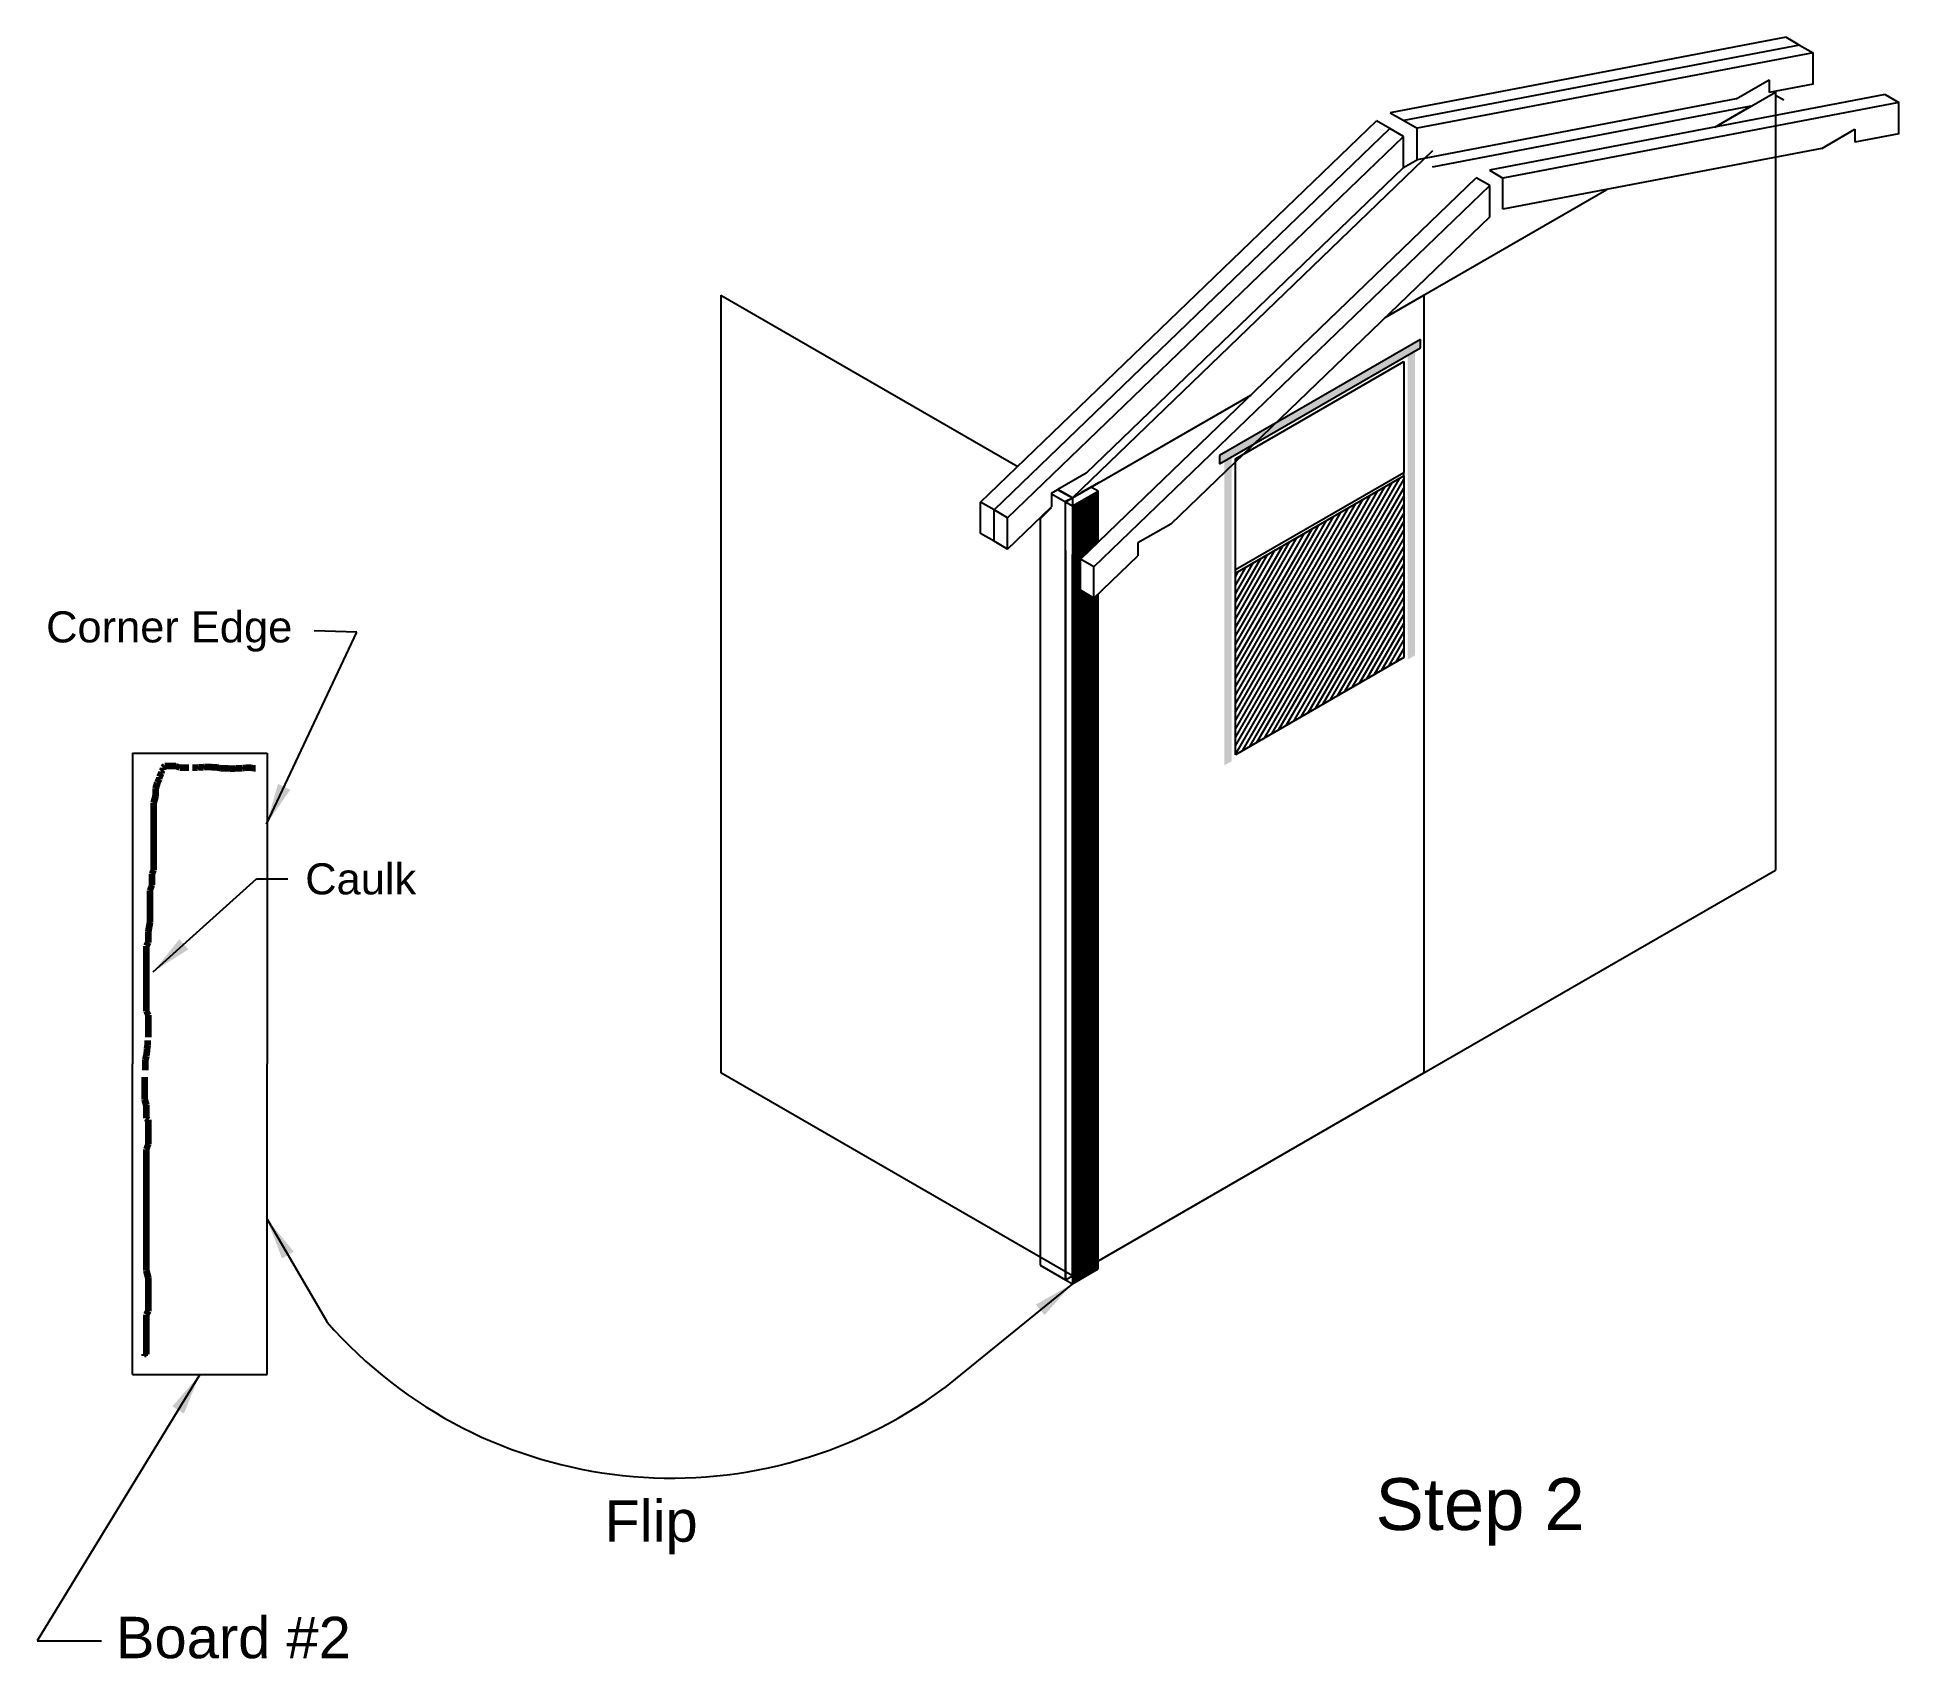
# Model space of a CAD drawing. Header units: inches. Extents: x -99 to 81, y -37 to 119.
import ezdxf

# ---------------------------------------------------------------- set-up
doc = ezdxf.new("R2010")
doc.units = ezdxf.units.IN
doc.header["$MEASUREMENT"] = 0
for name, color, linetype, lineweight, true_color in [('Building', 7, 'Continuous', 25, 0x000000), ('Corners_2', 7, 'Continuous', 25, 0x000000), ('Roof_Framing', 7, 'Continuous', 25, 0x000000)]:
    doc.layers.add(name, color=color, linetype=linetype, lineweight=lineweight, true_color=true_color)
doc.styles.get("Standard").update_dxf_attribs({"font": ''})
doc.styles.add('textstyle11', font='')
doc.styles.add('textstyle13', font='')
doc.styles.add('textstyle14', font='')
doc.styles.add('textstyle16', font='')
doc.styles.add('textstyle2', font='')
doc.styles.get('Standard').set_extended_font_data('txt')
doc.styles.get('textstyle11').set_extended_font_data('Liberation Sans')
doc.styles.get('textstyle13').set_extended_font_data('Liberation Sans')
doc.styles.get('textstyle14').set_extended_font_data('Liberation Sans')
doc.styles.get('textstyle16').set_extended_font_data('Liberation Sans')
doc.styles.get('textstyle2').set_extended_font_data('Liberation Sans')
doc.dimstyles.get("Standard").update_dxf_attribs({"dimtxt": 0.125, "dimasz": 4, "dimexe": 0.0625, "dimexo": 0.03125, "dimgap": 0.03125, "dimtad": 1, "dimtxsty": 'Standard', "dimcen": 2.5, "dimadec": 0, "dimazin": 0, "dimtfac": 1, "dimtmove": 0, "dimatfit": 3, "dimfxl": 1, "dimarcsym": 0})

msp = doc.modelspace()

# ---------------------------------------------------------------- hatches: boundary and pattern name
at = {"layer": 'Building'}
for points in [[(34.33, 89.96), (14.95, 78.75), (14.95, 77.93), (34.33, 89.14)], [(33.8, 59.44), (33.09, 59.03), (33.09, 88.42), (33.8, 88.83)], [(16.12, 49.23), (15.41, 48.83), (15.41, 78.22), (16.12, 78.63)]]:
    msp.add_hatch(color=256, dxfattribs=at).paths.add_polyline_path(points)
at = {"layer": 'Corners_2'}
h = msp.add_hatch(dxfattribs=at)
h.set_pattern_fill('ACAD_ISO02W100', color=256, scale=0.15, angle=315, style=0)
h.set_pattern_definition([(45, (0, 0), (-0.08838835, 0.08838835), [])])
h.paths.add_polyline_path([(2.82, 64.98), (3.22, 65.36), (3.22, 0.21), (0.74, -1.22), (0.74, 73.88), (3.22, 75.3), (3.22, 70.38), (1.52, 68.75), (1.52, 65.73)])

# ---------------------------------------------------------------- linework, layer by layer
at = {"layer": 'Building'}
for p, q in [((68.62, 113.84), (68.62, 38.72)), ((68.62, 113.84), (68.62, 38.72)), ((66.24, 112.47), (35.46, 106.59)), ((62.74, 110.44), (66.24, 112.47)), ((30.95, 92.09), (52.33, 104.43)), ((-33.2, 94.23), (-4.54, 77.69)), ((-33.2, 94.23), (-33.2, 19.13)), ((30.94, 92.08), (34.68, 94.24)), ((34.68, 94.24), (34.68, 19.13)), ((34.68, 94.24), (34.68, 19.13)), ((34.33, 89.96), (14.95, 78.75)), ((34.33, 89.14), (34.33, 89.96)), ((14.95, 77.93), (34.33, 89.14)), ((16.47, 78.42), (32.74, 87.81)), ((32.74, 87.81), (32.74, 77.12)), ((0.74, 74.65), (17.94, 84.58)), ((3.31, 76.13), (17.95, 84.58)), ((14.95, 78.75), (14.95, 77.93)), ((16.47, 67.4), (16.47, 78.42)), ((3.31, 76.13), (1.63, 75.16)), ((16.47, 67.73), (32.74, 77.12)), ((16.47, 67.4), (32.74, 76.79)), ((16.47, 49.88), (31.64, 76.16)), ((16.47, 50.7), (30.94, 75.75)), ((17.15, 50.24), (32.35, 76.57)), ((17.86, 50.64), (32.74, 76.42)), ((18.56, 51.05), (32.74, 75.6)), ((32.74, 77.12), (32.74, 77.12)), ((32.74, 76.79), (32.74, 77.12)), ((32.74, 77.12), (32.74, 77.12)), ((32.74, 76.79), (32.74, 59.24)), ((0.74, 74.65), (0.74, -0.47)), ((16.47, 51.52), (30.23, 75.34)), ((16.47, 52.33), (29.52, 74.93)), ((16.47, 53.15), (28.82, 74.53)), ((16.47, 53.97), (28.11, 74.12)), ((16.47, 54.78), (27.4, 73.71)), ((19.27, 51.46), (32.74, 74.79)), ((19.98, 51.87), (32.74, 73.97)), ((16.47, 55.6), (26.69, 73.3)), ((16.47, 56.42), (25.99, 72.89)), ((16.47, 57.23), (25.28, 72.48)), ((16.47, 58.05), (24.57, 72.08)), ((20.68, 52.28), (32.74, 73.15)), ((21.39, 52.68), (32.74, 72.34)), ((16.47, 58.86), (23.87, 71.67)), ((16.47, 59.68), (23.16, 71.26)), ((16.47, 60.5), (22.45, 70.85)), ((16.47, 61.31), (21.74, 70.44)), ((22.1, 53.09), (32.74, 71.52)), ((22.81, 53.5), (32.74, 70.7)), ((16.47, 62.13), (21.04, 70.03)), ((16.47, 62.95), (20.33, 69.63)), ((16.47, 63.76), (19.62, 69.22)), ((16.47, 64.58), (18.92, 68.81)), ((16.47, 65.4), (18.21, 68.4)), ((23.51, 53.91), (32.74, 69.89)), ((24.22, 54.32), (32.74, 69.07)), ((16.47, 66.21), (17.5, 67.99)), ((16.47, 67.03), (16.79, 67.59)), ((16.47, 67.4), (16.47, 67.4)), ((16.47, 49.85), (16.47, 67.4)), ((16.47, 67.4), (16.47, 67.4)), ((24.93, 54.73), (32.74, 68.25)), ((25.63, 55.13), (32.74, 67.44)), ((26.34, 55.54), (32.74, 66.62)), ((27.05, 55.95), (32.74, 65.8)), ((27.75, 56.36), (32.74, 64.99)), ((28.46, 56.77), (32.74, 64.17)), ((29.17, 57.18), (32.74, 63.36)), ((29.88, 57.58), (32.74, 62.54)), ((30.58, 57.99), (32.74, 61.72)), ((31.29, 58.4), (32.74, 60.91)), ((32, 58.81), (32.74, 60.09)), ((32.74, 59.24), (16.47, 49.85)), ((32.7, 59.22), (32.74, 59.27)), ((34.68, 19.13), (68.62, 38.72)), ((34.68, 19.13), (68.62, 38.72)), ((0.74, -0.47), (-33.2, 19.13)), ((0.74, -0.47), (-33.2, 19.13)), ((0.74, -0.47), (34.68, 19.13)), ((0.74, -0.47), (34.68, 19.13)), ((0.09, -0.84), (0.74, -1.22))]:
    msp.add_line(p, q, dxfattribs=at)
at = {"layer": 'Corners_2'}
for p, q in [((62.74, 110.44), (68.62, 113.84)), ((0.74, 74.65), (17.95, 84.58)), ((3.22, 75.3), (2.65, 75.63)), ((-2.38, 72.64), (-1.27, 73.72)), ((0.09, 74.24), (-1.27, 75.02)), ((-0.59, 75.41), (0.74, 74.65)), ((0.07, 74.26), (0.74, 73.88)), ((0.74, 74.65), (0.09, 74.24)), ((0.09, -0.84), (0.09, 74.24)), ((0.74, 73.88), (3.22, 75.3)), ((0.74, 73.88), (0.74, -1.22)), ((3.22, 70.38), (3.22, 75.3)), ((-2.38, 72.64), (-2.38, 0.58)), ((-2.38, 71), (-2.38, 0.58)), ((3.22, 70.38), (1.52, 68.75)), ((0.09, 69.57), (0.09, -0.84)), ((0.09, -0.84), (0.09, 69.57)), ((0.74, 69.2), (0.74, -0.47)), ((0.74, -0.47), (0.74, 69.2)), ((2.82, 64.98), (3.22, 65.36)), ((3.22, 0.21), (3.22, 65.36)), ((-90, 50), (-77, 50)), ((-90, 50), (-90, 20)), ((-77, 50), (-77, 20)), ((-90, -10), (-90, 20)), ((-77, -10), (-77, 20)), ((-2.38, 0.58), (0.09, -0.84)), ((-2.38, 0.58), (0.09, -0.84)), ((0.09, -0.84), (2.57, 0.58)), ((0.74, -1.22), (3.22, 0.21)), ((0.09, -0.84), (0.74, -0.47)), ((0.09, -0.84), (0.74, -0.47)), ((-90, -10), (-77, -10))]:
    msp.add_line(p, q, dxfattribs=at)
at = {"layer": 'Corners_2', "lineweight": 100}
for p, q in [((-86.87, 48.76), (-87.05, 48.58)), ((-87.05, 48.58), (-87.05, 48.4)), ((-86.51, 48.76), (-86.87, 48.76)), ((-86.33, 48.76), (-86.51, 48.76)), ((-86.15, 48.76), (-86.33, 48.76)), ((-85.79, 48.76), (-86.15, 48.76)), ((-85.43, 48.58), (-85.79, 48.76)), ((-85.08, 48.58), (-85.43, 48.58)), ((-84.72, 48.58), (-85.08, 48.58)), ((-84.54, 48.58), (-84.72, 48.58)), ((-84.18, 48.63), (-84.16, 48.61)), ((-84.16, 48.61), (-84.14, 48.61)), ((-84.14, 48.61), (-84.12, 48.61)), ((-84.12, 48.61), (-84.08, 48.61)), ((-84.08, 48.61), (-84.01, 48.61)), ((-84.01, 48.61), (-83.91, 48.61)), ((-83.91, 48.61), (-83.83, 48.61)), ((-83.83, 48.61), (-83.75, 48.61)), ((-83.75, 48.61), (-83.71, 48.63)), ((-83.71, 48.63), (-83.63, 48.65)), ((-83.63, 48.65), (-83.57, 48.65)), ((-83.57, 48.65), (-83.51, 48.67)), ((-83.51, 48.67), (-83.37, 48.67)), ((-83.37, 48.67), (-83.31, 48.67)), ((-83.31, 48.67), (-83.29, 48.67)), ((-83.29, 48.67), (-83.25, 48.67)), ((-83.25, 48.67), (-83.19, 48.67)), ((-83.19, 48.67), (-83.13, 48.67)), ((-83.13, 48.67), (-83.05, 48.69)), ((-83.05, 48.69), (-82.83, 48.69)), ((-82.83, 48.69), (-82.77, 48.69)), ((-82.77, 48.69), (-82.75, 48.69)), ((-82.75, 48.69), (-82.67, 48.69)), ((-82.67, 48.69), (-82.65, 48.69)), ((-82.65, 48.69), (-82.57, 48.69)), ((-82.57, 48.69), (-82.55, 48.69)), ((-82.55, 48.69), (-82.53, 48.69)), ((-82.53, 48.69), (-82.49, 48.69)), ((-82.49, 48.69), (-82.47, 48.69)), ((-82.47, 48.69), (-82.41, 48.69)), ((-82.41, 48.69), (-82.39, 48.69)), ((-82.39, 48.69), (-82.35, 48.69)), ((-82.35, 48.69), (-82.32, 48.67)), ((-82.32, 48.67), (-82.3, 48.67)), ((-82.3, 48.67), (-82.28, 48.67)), ((-82.28, 48.67), (-82.22, 48.67)), ((-82.22, 48.67), (-82.12, 48.67)), ((-82.12, 48.67), (-82.02, 48.65)), ((-82.02, 48.65), (-81.9, 48.65)), ((-81.9, 48.65), (-81.86, 48.65)), ((-81.86, 48.65), (-81.82, 48.63)), ((-81.82, 48.63), (-81.78, 48.61)), ((-81.78, 48.61), (-81.74, 48.61)), ((-81.74, 48.61), (-81.66, 48.61)), ((-81.66, 48.61), (-81.62, 48.59)), ((-81.62, 48.59), (-81.58, 48.59)), ((-81.58, 48.59), (-81.46, 48.57)), ((-81.46, 48.57), (-81.4, 48.57)), ((-81.4, 48.57), (-81.36, 48.57)), ((-81.36, 48.57), (-81.3, 48.57)), ((-81.3, 48.57), (-81.22, 48.57)), ((-81.22, 48.57), (-81.16, 48.55)), ((-81.16, 48.55), (-81.12, 48.55)), ((-81.12, 48.55), (-81.1, 48.55)), ((-81.1, 48.55), (-81.06, 48.55)), ((-81.06, 48.55), (-80.94, 48.55)), ((-80.94, 48.55), (-80.86, 48.55)), ((-80.86, 48.55), (-80.72, 48.55)), ((-80.72, 48.55), (-80.57, 48.53)), ((-80.57, 48.53), (-80.45, 48.53)), ((-80.45, 48.53), (-80.31, 48.53)), ((-80.31, 48.53), (-80.23, 48.53)), ((-80.23, 48.53), (-80.17, 48.53)), ((-80.17, 48.53), (-79.97, 48.55)), ((-79.97, 48.55), (-79.93, 48.55)), ((-79.93, 48.55), (-79.85, 48.57)), ((-79.85, 48.57), (-79.79, 48.57)), ((-79.79, 48.57), (-79.63, 48.57)), ((-79.63, 48.57), (-79.41, 48.57)), ((-79.41, 48.57), (-79.33, 48.59)), ((-79.33, 48.59), (-79.29, 48.59)), ((-79.29, 48.59), (-79.21, 48.59)), ((-79.21, 48.59), (-79.03, 48.61)), ((-79.03, 48.61), (-78.95, 48.61)), ((-78.95, 48.61), (-78.88, 48.61)), ((-78.88, 48.61), (-78.8, 48.61)), ((-78.8, 48.61), (-78.68, 48.61)), ((-78.68, 48.61), (-78.62, 48.61)), ((-78.62, 48.61), (-78.56, 48.61)), ((-78.56, 48.61), (-78.28, 48.57)), ((-78.28, 48.57), (-78.26, 48.57)), ((-78.26, 48.57), (-78.14, 48.55)), ((-78.14, 48.55), (-78.1, 48.55)), ((-87.59, 47.14), (-87.77, 46.61)), ((-87.41, 47.5), (-87.59, 47.14)), ((-87.23, 48.04), (-87.41, 47.68)), ((-87.41, 47.68), (-87.41, 47.5)), ((-87.05, 48.4), (-87.23, 48.22)), ((-87.23, 48.22), (-87.23, 48.04)), ((-87.77, 45.89), (-87.95, 45.17)), ((-87.95, 45.17), (-87.95, 44.63)), ((-87.77, 46.61), (-87.77, 46.43)), ((-87.77, 46.43), (-87.77, 46.25)), ((-87.77, 46.25), (-87.77, 45.89)), ((-87.95, 44.63), (-87.95, 44.45)), ((-87.95, 44.45), (-87.95, 44.27)), ((-87.95, 44.27), (-87.95, 44.09)), ((-87.95, 44.09), (-87.95, 43.91)), ((-87.95, 43.91), (-87.95, 43.56)), ((-87.95, 43.56), (-87.95, 43.38)), ((-87.95, 43.38), (-87.95, 43.2)), ((-87.95, 43.2), (-87.95, 42.84)), ((-87.95, 42.84), (-87.95, 42.12)), ((-87.95, 42.12), (-87.95, 40.87)), ((-87.95, 40.87), (-87.95, 40.33)), ((-87.95, 40.33), (-87.95, 39.97)), ((-87.95, 39.97), (-87.95, 39.79)), ((-87.95, 39.79), (-87.95, 39.61)), ((-87.95, 39.61), (-87.95, 39.43)), ((-87.95, 38.71), (-88.12, 38.35)), ((-88.12, 38.35), (-88.12, 38)), ((-88.12, 38), (-88.12, 37.64)), ((-87.95, 39.43), (-87.95, 38.89)), ((-87.95, 38.89), (-87.95, 38.71)), ((-88.12, 37.28), (-88.3, 36.74)), ((-88.3, 36.74), (-88.3, 36.56)), ((-88.3, 36.56), (-88.3, 36.2)), ((-88.3, 36.2), (-88.3, 36.02)), ((-88.3, 36.02), (-88.3, 35.66)), ((-88.12, 37.64), (-88.12, 37.28)), ((-88.3, 35.66), (-88.3, 35.13)), ((-88.3, 35.13), (-88.3, 34.77)), ((-88.3, 34.77), (-88.3, 34.59)), ((-88.3, 34.59), (-88.3, 34.05)), ((-88.3, 33.69), (-88.48, 32.79)), ((-88.48, 32.79), (-88.48, 32.08)), ((-88.3, 34.05), (-88.3, 33.69)), ((-88.48, 31.72), (-88.66, 31.36)), ((-88.66, 31.36), (-88.66, 31)), ((-88.66, 31), (-88.66, 30.82)), ((-88.66, 30.82), (-88.66, 30.64)), ((-88.66, 30.64), (-88.66, 30.46)), ((-88.48, 32.08), (-88.48, 31.72)), ((-88.66, 30.46), (-88.66, 30.1)), ((-88.66, 30.1), (-88.66, 29.74)), ((-88.66, 29.74), (-88.66, 29.56)), ((-88.66, 29.56), (-88.66, 29.39)), ((-88.66, 29.39), (-88.66, 29.03)), ((-88.66, 29.03), (-88.66, 28.67)), ((-88.66, 28.67), (-88.66, 28.31)), ((-88.66, 28.31), (-88.66, 28.13)), ((-88.66, 28.13), (-88.66, 27.95)), ((-88.66, 27.95), (-88.66, 27.77)), ((-88.66, 27.77), (-88.66, 27.59)), ((-88.66, 27.59), (-88.66, 27.23)), ((-88.66, 27.23), (-88.66, 27.05)), ((-88.66, 27.05), (-88.66, 26.87)), ((-88.66, 26.87), (-88.66, 26.69)), ((-88.66, 26.69), (-88.66, 26.52)), ((-88.66, 26.52), (-88.66, 26.34)), ((-88.66, 26.34), (-88.66, 26.16)), ((-88.66, 26.16), (-88.66, 25.98)), ((-88.66, 25.98), (-88.66, 25.44)), ((-88.66, 25.44), (-88.66, 25.08)), ((-88.66, 25.08), (-88.48, 24.72)), ((-88.48, 24.72), (-88.48, 24.36)), ((-88.48, 24.36), (-88.48, 24)), ((-88.48, 24), (-88.48, 23.82)), ((-88.48, 23.82), (-88.48, 23.65)), ((-88.48, 23.65), (-88.48, 23.47)), ((-88.48, 23.47), (-88.48, 23.29)), ((-88.55, 21.81), (-88.6, 21.47)), ((-88.55, 22.27), (-88.55, 22.22)), ((-88.55, 22.22), (-88.55, 22.14)), ((-88.55, 22.14), (-88.55, 22.1)), ((-88.55, 22.1), (-88.55, 21.97)), ((-88.55, 21.97), (-88.55, 21.81)), ((-88.48, 23.29), (-88.48, 23.11)), ((-88.48, 23.11), (-88.48, 22.93)), ((-88.48, 22.93), (-88.48, 22.75)), ((-88.48, 22.75), (-88.48, 22.57)), ((-88.68, 20.76), (-88.76, 20.43)), ((-88.76, 20.43), (-88.76, 20.22)), ((-88.76, 20.22), (-88.76, 20.14)), ((-88.76, 20.14), (-88.76, 20.1)), ((-88.76, 20.1), (-88.76, 20.05)), ((-88.76, 20.05), (-88.76, 19.97)), ((-88.76, 19.97), (-88.76, 19.85)), ((-88.76, 19.85), (-88.76, 19.76)), ((-88.6, 21.31), (-88.68, 20.76)), ((-88.6, 21.47), (-88.6, 21.31)), ((-88.84, 18.72), (-88.84, 18.36)), ((-88.84, 18.36), (-88.84, 17.82)), ((-88.76, 19.76), (-88.76, 19.68)), ((-88.76, 19.68), (-88.76, 19.6)), ((-88.76, 19.6), (-88.76, 19.55)), ((-88.76, 19.55), (-88.76, 19.51)), ((-88.76, 19.51), (-88.76, 19.47)), ((-88.76, 19.47), (-88.76, 19.43)), ((-88.76, 19.43), (-88.76, 19.39)), ((-88.84, 17.82), (-88.84, 17.64)), ((-88.84, 17.64), (-88.84, 17.11)), ((-88.84, 17.11), (-88.84, 16.75)), ((-88.84, 16.75), (-88.84, 16.57)), ((-88.84, 16.57), (-88.66, 16.03)), ((-88.66, 16.03), (-88.66, 15.85)), ((-88.66, 15.85), (-88.66, 15.31)), ((-88.66, 15.31), (-88.66, 15.13)), ((-88.66, 15.13), (-88.66, 14.77)), ((-88.66, 14.77), (-88.48, 14.6)), ((-88.48, 14.6), (-88.48, 13.88)), ((-88.48, 13.88), (-88.48, 13.52)), ((-88.48, 13.52), (-88.48, 12.98)), ((-88.48, 12.98), (-88.48, 12.8)), ((-88.48, 12.8), (-88.48, 12.62)), ((-88.48, 12.62), (-88.48, 12.26)), ((-88.48, 12.26), (-88.66, 11.73)), ((-88.66, 11.73), (-88.66, 11.37)), ((-88.66, 11.37), (-88.66, 10.83)), ((-88.66, 10.83), (-88.66, 10.65)), ((-88.66, 10.65), (-88.66, 10.29)), ((-88.66, 10.29), (-88.66, 10.11)), ((-88.66, 10.11), (-88.66, 9.75)), ((-88.66, 9.75), (-88.66, 9.39)), ((-88.66, 9.39), (-88.66, 9.21)), ((-88.66, 9.21), (-88.66, 8.5)), ((-88.66, 8.5), (-88.66, 8.32)), ((-88.66, 8.32), (-88.66, 7.96)), ((-88.66, 7.96), (-88.66, 7.78)), ((-88.66, 7.78), (-88.66, 7.6)), ((-88.66, 7.6), (-88.66, 7.24)), ((-88.66, 7.24), (-88.66, 6.88)), ((-88.66, 6.88), (-88.66, 6.7)), ((-88.66, 6.7), (-88.66, 6.52)), ((-88.66, 6.52), (-88.66, 6.34)), ((-88.66, 6.34), (-88.66, 5.81)), ((-88.66, 5.81), (-88.66, 5.63)), ((-88.66, 5.63), (-88.66, 5.27)), ((-88.66, 5.27), (-88.66, 4.73)), ((-88.66, 4.73), (-88.66, 4.37)), ((-88.66, 4.37), (-88.66, 3.83)), ((-88.66, 3.83), (-88.66, 3.29)), ((-88.66, 3.29), (-88.66, 3.11)), ((-88.66, 3.11), (-88.66, 2.76)), ((-88.66, 2.76), (-88.66, 2.58)), ((-88.66, 2.58), (-88.66, 2.4)), ((-88.66, 2.4), (-88.66, 2.22)), ((-88.66, 2.22), (-88.66, 1.86)), ((-88.66, 1.86), (-88.66, 1.68)), ((-88.66, 1.68), (-88.66, 1.14)), ((-88.66, 1.14), (-88.66, 0.78)), ((-88.66, 0.78), (-88.66, 0.42)), ((-88.66, 0.42), (-88.66, 0.07)), ((-88.66, 0.07), (-88.48, -0.65)), ((-88.48, -0.65), (-88.48, -0.83)), ((-88.48, -0.83), (-88.48, -1.19)), ((-88.48, -1.19), (-88.48, -1.73)), ((-88.48, -1.73), (-88.48, -1.91)), ((-88.48, -1.91), (-88.48, -2.27)), ((-88.48, -2.27), (-88.48, -2.45)), ((-88.48, -2.45), (-88.48, -2.8)), ((-88.48, -2.8), (-88.48, -2.98)), ((-88.48, -2.98), (-88.48, -3.52)), ((-88.48, -3.52), (-88.48, -3.88)), ((-88.48, -3.88), (-88.66, -4.24)), ((-88.66, -4.24), (-88.66, -4.42)), ((-88.66, -4.42), (-88.66, -4.78)), ((-88.66, -4.78), (-88.66, -4.96)), ((-88.66, -4.96), (-88.66, -5.5)), ((-88.66, -5.5), (-88.66, -5.85)), ((-88.66, -5.85), (-88.66, -6.39)), ((-88.66, -6.39), (-88.66, -6.57)), ((-88.66, -6.57), (-88.66, -7.11)), ((-88.66, -7.11), (-88.66, -7.47)), ((-88.66, -8.01), (-88.84, -8.01)), ((-88.84, -8.01), (-88.84, -8.19)), ((-88.66, -7.47), (-88.66, -7.83)), ((-88.66, -7.83), (-88.66, -8.01))]:
    msp.add_line(p, q, dxfattribs=at)
at = {"layer": 'Corners_2'}
msp.add_arc((-37.96, 24.22), 44.21, 221.1821, 306.5722, dxfattribs=at)
at = {"layer": 'Roof_Framing'}
for p, q in [((69.65, 119.13), (31.43, 111.84)), ((69.65, 119.13), (70.94, 118.38)), ((70.94, 118.38), (32.73, 111.09)), ((72.24, 117.63), (34.03, 110.34)), ((70.94, 118.38), (72.24, 117.63)), ((72.24, 114.61), (72.24, 117.63)), ((64.82, 113.19), (68, 115.03)), ((68, 115.03), (68, 113.8)), ((79.21, 113.59), (41, 106.29)), ((72.24, 114.61), (68, 113.8)), ((69.41, 113.07), (68.62, 113.52)), ((79.21, 113.59), (80.51, 112.84)), ((31.43, 111.84), (32.73, 111.09)), ((64.82, 113.19), (34.03, 107.31)), ((80.51, 112.84), (42.3, 105.54)), ((80.51, 109.82), (80.51, 112.84)), ((-8.12, 74.24), (30.09, 111.06)), ((-6.82, 73.49), (31.39, 110.31)), ((31.39, 110.31), (30.09, 111.06)), ((32.69, 109.56), (31.39, 110.31)), ((32.73, 111.09), (34.03, 110.34)), ((34.03, 107.31), (34.03, 110.34)), ((73.08, 108.4), (76.27, 110.24)), ((76.27, 110.24), (76.27, 109.01)), ((80.51, 109.82), (76.27, 109.01)), ((-5.52, 72.74), (32.69, 109.56)), ((0.74, 74.65), (35.54, 108.19)), ((32.69, 106.54), (32.69, 109.56)), ((73.08, 108.4), (42.3, 102.52)), ((2.07, 77.03), (32.69, 106.54)), ((32.69, 106.54), (34.05, 107.32)), ((41, 106.29), (42.3, 105.54)), ((1.52, 68.75), (39.73, 105.57)), ((2.82, 68), (41.03, 104.82)), ((41.03, 104.82), (39.73, 105.57)), ((41.03, 101.8), (41.03, 104.82)), ((42.3, 102.52), (42.3, 105.54)), ((41.03, 101.8), (10.24, 72.13)), ((2.07, 77.03), (-0.67, 75.45)), ((-8.12, 71.21), (-8.12, 74.24)), ((-6.82, 73.49), (-8.12, 74.24)), ((-5.52, 69.71), (-1.28, 73.78)), ((-1.27, 75.1), (-1.28, 73.78)), ((-1.27, 75.1), (-0.66, 75.45)), ((0.74, 74.65), (-0.66, 75.45)), ((0.08, 74.33), (0.74, 74.65)), ((-6.82, 70.46), (-6.82, 73.49)), ((-5.52, 72.74), (-6.82, 73.49)), ((-5.52, 69.71), (-5.52, 72.74)), ((10.24, 72.13), (7.06, 70.3)), ((-6.82, 70.46), (-8.12, 71.21)), ((-5.52, 69.71), (-6.82, 70.46)), ((7.06, 70.3), (7.06, 69.07)), ((1.52, 65.73), (1.52, 68.75)), ((2.82, 68), (1.52, 68.75)), ((2.82, 64.98), (7.06, 69.07)), ((2.82, 64.98), (2.82, 68)), ((2.82, 64.98), (1.52, 65.73))]:
    msp.add_line(p, q, dxfattribs=at)

# ---------------------------------------------------------------- texts
at = {"layer": 'Corners_2'}
for s, insert, char_height, attachment_point, style in [('Corner Edge', (-74.56, 63.7), 3, 3, 'textstyle16'), ('Caulk', (-73.31, 39.37), 3, 1, 'textstyle11'), ('\\H5.00001;Step 2', (30, -20), 6, 1, 'textstyle13'), ('\\H4.00001;Flip', (-44.43, -22.13), 3, 1, 'textstyle2'), ('\\H4.00001;Board #2', (-91.59, -33.38), 3, 1, 'textstyle14')]:
    msp.add_mtext(s, dxfattribs=dict(at, insert=insert, char_height=char_height, attachment_point=attachment_point, style=style))

# ---------------------------------------------------------------- leaders
for points in [[(-77.05, 43.14), (-68.33, 61.7), (-72.44, 61.83)], [(-88, 28.88), (-78, 37.88), (-75, 37.88)], [(-77, 5), (-71.23, -4.88)], [(0.74, -1.22), (-11.62, -11.28)], [(-83.5, -10), (-99.18, -35.71), (-92.98, -35.71)]]:
    msp.add_leader(points, dimstyle='Standard', override={"dimscale": 1}, dxfattribs=at)

doc.saveas('drawing.dxf')
